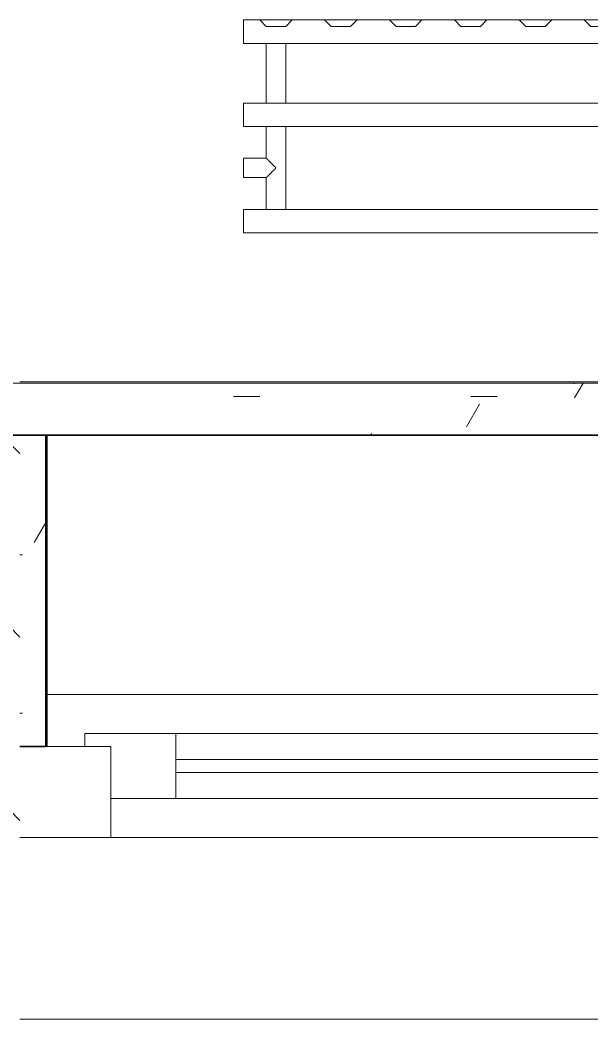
# Model space of a CAD drawing. Header units: millimetres. Extents: x 3914 to 443608, y -156176 to 78197.
# Drawn here: x 396820 to 397260, y -142677 to -141907 of the extents above; entities that cross this region are included whole.
import ezdxf

# ---------------------------------------------------------------- set-up
doc = ezdxf.new("R2010")
doc.units = ezdxf.units.MM
for name, color, linetype, lineweight in [('A-FLOR', 7, 'Continuous', 9), ('A-GLAZ', 7, 'Continuous', 9), ('A-GLAZ-1', 7, 'Continuous', 5), ('A-WALL', 7, 'Continuous', 5), ('A-WALL-1', 7, 'Continuous', 35), ('I-WALL', 7, 'Continuous', 5)]:
    doc.layers.add(name, color=color, linetype=linetype, lineweight=lineweight)
doc.layers.add('A-WALL-FNSH-1', color=9, linetype='Continuous', lineweight=5, true_color=0x808080)
doc.layers.add('M-EQPM-1', color=7, linetype='Continuous', lineweight=9, true_color=0xb2b2b2)
pattern_1 = [(45, (315419.7002605966, -145976.6792454126), (-141.4213562373095, 141.4213562373095), []), (135, (315419.7002605966, -145976.6792454126), (-141.4213562373095, -141.4213562373095), [])]
pattern_2 = [(0, (315419.7002605966, -145976.6792454126), (243.84, 60.96), [20.117, -162.763, 20.117, -162.763, -975.36]), (0, (315419.7002605966, -145976.6792454126), (243.84, 60.96), [-365.76, 20.117, -345.643, 20.117, -162.763, -426.72]), (0, (315419.7002605966, -145976.6792454126), (243.84, 60.96), [-914.4, 20.117, -101.803, 20.117, -284.683]), (120, (315511.1402605966, -145946.1992454126), (-174.7129086146993, 180.6916344587976), [20.11699999999998, -162.7629999999999, 20.11699999999998, -162.7629999999999, -975.3599999999994]), (120, (315511.1402605966, -145946.1992454126), (-174.7129086146993, 180.6916344587976), [-365.7599999999997, 20.11699999999998, -345.6429999999997, 20.11699999999998, -162.7629999999999, -426.7199999999997]), (120, (315511.1402605966, -145946.1992454126), (-174.7129086146993, 180.6916344587976), [-914.3999999999994, 20.11699999999998, -101.8029999999999, 20.11699999999998, -284.6829999999997]), (240, (315541.6202605966, -145824.2792454126), (-69.12709138530056, -241.6516344587975), [20.117, -162.763, 20.117, -162.763, -975.36]), (240, (315541.6202605966, -145824.2792454126), (-69.12709138530056, -241.6516344587975), [-365.76, 20.117, -345.643, 20.117, -162.763, -426.72]), (240, (315541.6202605966, -145824.2792454126), (-69.12709138530056, -241.6516344587975), [-914.4, 20.117, -101.803, 20.117, -284.683])]

# ---------------------------------------------------------------- blocks, each defined once
blk = doc.blocks.new('120_Окно_СКБ_1Ст - 120_Окно_СКБ_1Ст 900х2500_h_-19906774-Объем проектирования 3 этажа')
at = {"layer": 'A-GLAZ'}
for p, q in [((380.000000000048, -74.99999999996935), (380.000000000048, -4.999999999959203)), ((380.000000000048, -4.999999999959203), (449.9999999999924, -4.999999999959338)), ((379.9999999999892, -34.99999999996884), (-380.0000000000105, -34.99999999996638)), ((329.9999999999976, -84.99999999997172), (329.9999999999977, -34.99999999996868)), ((379.9999999999891, -74.99999999997134), (379.9999999999892, -34.99999999996884)), ((449.9999999999924, -74.99999999996948), (380.000000000048, -74.99999999996935)), ((399.9999999999973, -74.99999999997141), (379.9999999999891, -74.99999999997134)), ((399.9999999999973, -84.99999999997193), (399.9999999999973, -74.99999999997141)), ((-400.0000000000069, -84.99999999996935), (399.9999999999973, -84.99999999997193)), ((399.9999999999973, -84.99999999997195), (-400.0000000000069, -84.99999999996936))]:
    blk.add_line(p, q, dxfattribs=at)
at = {"layer": 'A-GLAZ-1'}
for p, q in [((449.999999999992, -4.999999999959186), (-450.0000000000076, -4.999999999957732)), ((-330.0000000000063, -54.99999999996437), (329.9999999999977, -54.9999999999665)), ((329.9999999999977, -64.99999999996646), (-330.0000000000063, -64.99999999996433)), ((399.9999999999967, -74.99999999996928), (430.0000000000075, -74.99999999996932))]:
    blk.add_line(p, q, dxfattribs=at)
blk = doc.blocks.new('radiator_prado_classic_z_tip_30_po exemplyaru - Classic Z Тип 30-500-V672-Объем проектирования 3 этажа')
at = {"layer": 'M-EQPM-1'}
for p, q in [((-1.353583911622991e-13, 228), (-1.353583911622991e-13, 210)), ((699.9999999999984, 228), (-1.353583911622991e-13, 228)), ((-1.353583911622991e-13, 210), (-1.353583911622991e-13, 228)), ((-1.353583911622991e-13, 228), (12.5000000000198, 228)), ((12.5000000000198, 228), (37.49999999999192, 228)), ((37.49999999998769, 228), (12.49999999998769, 228)), ((12.49999999998769, 228), (37.49999999998769, 228)), ((12.50000000001238, 227.9999999999982), (17.50000000001238, 222.9999999999981)), ((12.49999999998769, 227.9999999999982), (17.50000000001239, 222.9999999999981)), ((32.50000000001238, 222.9999999999981), (37.50000000001238, 227.9999999999982)), ((37.49999999998769, 227.9999999999982), (32.50000000001238, 222.9999999999981)), ((37.49999999999192, 228), (62.50000000001486, 228)), ((62.50000000001486, 228), (87.49999999998698, 228)), ((87.4999999999877, 228), (62.49999999998769, 228)), ((62.49999999998769, 228), (87.4999999999877, 228)), ((62.50000000001239, 227.9999999999982), (67.50000000001239, 222.9999999999981)), ((62.49999999998769, 227.9999999999982), (67.50000000001239, 222.9999999999981)), ((82.50000000001239, 222.9999999999981), (87.50000000001239, 227.9999999999982)), ((87.4999999999877, 227.9999999999982), (82.50000000001239, 222.9999999999981)), ((87.49999999998698, 228), (112.5000000000099, 228)), ((112.5000000000099, 228), (137.499999999982, 228)), ((137.4999999999877, 228), (112.4999999999877, 228)), ((112.4999999999877, 228), (137.4999999999877, 228)), ((112.5000000000124, 227.9999999999982), (117.5000000000124, 222.9999999999981)), ((112.4999999999877, 227.9999999999982), (117.5000000000124, 222.9999999999981)), ((132.5000000000124, 222.9999999999981), (137.5000000000124, 227.9999999999982)), ((137.4999999999877, 227.9999999999982), (132.5000000000124, 222.9999999999981)), ((137.499999999982, 228), (162.5000000000219, 228)), ((162.5000000000219, 228), (185.1754858927216, 228)), ((187.4999999999877, 228), (162.4999999999877, 228)), ((162.4999999999877, 228), (187.4999999999877, 228)), ((162.5000000000124, 227.9999999999982), (167.5000000000124, 222.9999999999981)), ((162.4999999999877, 227.9999999999982), (167.5000000000124, 222.9999999999981)), ((182.5000000000124, 222.9999999999981), (187.5000000000124, 227.9999999999982)), ((187.4999999999877, 227.9999999999982), (182.5000000000124, 222.9999999999981)), ((187.499999999994, 228), (212.500000000017, 228)), ((212.500000000017, 228), (237.4999999999891, 228)), ((237.4999999999877, 228), (212.4999999999877, 228)), ((212.4999999999877, 228), (237.4999999999877, 228)), ((212.5000000000124, 227.9999999999982), (217.5000000000124, 222.9999999999981)), ((212.4999999999877, 227.9999999999982), (217.5000000000124, 222.9999999999981)), ((232.5000000000124, 222.9999999999981), (237.5000000000124, 227.9999999999982)), ((237.4999999999877, 227.9999999999982), (232.5000000000124, 222.9999999999981)), ((237.4999999999891, 228), (262.5000000000121, 228)), ((262.5000000000121, 228), (287.4999999999841, 228)), ((287.4999999999877, 228), (262.4999999999877, 228)), ((262.4999999999877, 228), (287.4999999999877, 228)), ((262.5000000000124, 227.9999999999982), (267.5000000000124, 222.9999999999981)), ((262.4999999999877, 227.9999999999982), (267.5000000000124, 222.9999999999981)), ((32.50000000001238, 222.9999999999981), (17.50000000001238, 222.9999999999981)), ((17.50000000001238, 222.9999999999981), (32.50000000001238, 222.9999999999981)), ((82.50000000001239, 222.9999999999981), (67.50000000001239, 222.9999999999981)), ((67.50000000001239, 222.9999999999981), (82.50000000001239, 222.9999999999981)), ((132.5000000000124, 222.9999999999981), (117.5000000000124, 222.9999999999981)), ((117.5000000000124, 222.9999999999981), (132.5000000000124, 222.9999999999981)), ((182.5000000000124, 222.9999999999981), (167.5000000000124, 222.9999999999981)), ((167.5000000000124, 222.9999999999981), (182.5000000000124, 222.9999999999981)), ((232.5000000000124, 222.9999999999981), (217.5000000000124, 222.9999999999981)), ((217.5000000000124, 222.9999999999981), (232.5000000000124, 222.9999999999981)), ((282.5000000000124, 222.9999999999981), (267.5000000000124, 222.9999999999981)), ((267.5000000000124, 222.9999999999981), (282.5000000000124, 222.9999999999981)), ((-1.353583911622991e-13, 210), (699.9999999999984, 210)), ((17.75555630283452, 210), (-1.353583911622991e-13, 210)), ((17.50000000009132, 210.0000000000042), (17.50000000009132, 164.0000000000147)), ((17.50000000009132, 210.0000000000042), (17.50000000009132, 164.0000000000147)), ((17.75555630283172, 210), (17.49999999999972, 210)), ((17.49999999999972, 210), (17.7555563028317, 210)), ((17.75555630283228, 210), (17.50000000000026, 210)), ((17.50000000000026, 210), (32.50000000000024, 210.0000000000001)), ((21.24999999999977, 210), (17.75555630283172, 210)), ((17.7555563028317, 210), (32.2444436971677, 210)), ((18.50480947161702, 210), (17.75555630283228, 210)), ((23.05885716173142, 210.0000000000001), (18.50480947161702, 210)), ((23.05885716173086, 210), (21.24999999999977, 210)), ((26.94114283826866, 210), (23.05885716173086, 210)), ((26.9411428382692, 210.0000000000001), (23.05885716173142, 210.0000000000001)), ((28.74999999999974, 210), (26.94114283826866, 210)), ((32.24444369716826, 210.0000000000001), (26.9411428382692, 210.0000000000001)), ((31.495190528383, 210), (28.74999999999974, 210)), ((32.24444369716771, 210), (31.495190528383, 210)), ((32.49999999999969, 210), (32.24444369716771, 210)), ((32.2444436971677, 210), (32.49999999999969, 210)), ((32.50000000000024, 210.0000000000001), (32.24444369716826, 210.0000000000001)), ((667.755556302838, 210), (32.24444369716021, 210)), ((32.5000000000879, 164.0000000000147), (32.5000000000879, 210.0000000000042)), ((32.5000000000879, 164.0000000000147), (32.5000000000879, 210.0000000000042)), ((700.0000000000052, 164.000000000022), (3.790034952544374e-12, 164.0000000000131)), ((3.790034952544368e-12, 164.0000000000131), (2.980768341629401e-12, 146.0000000000005)), ((2.980768341629401e-12, 146.0000000000005), (3.790034952544368e-12, 164.0000000000131)), ((3.790034952544368e-12, 164.0000000000131), (17.75555630283809, 164.0000000000134)), ((17.75555630283188, 164.0000000000135), (17.49999999999986, 164.0000000000135)), ((17.49999999999986, 164.0000000000134), (17.75555630283186, 164.0000000000134)), ((17.75555630283238, 164.0000000000135), (17.50000000000041, 164.0000000000135)), ((17.50000000000041, 164.0000000000134), (32.50000000000038, 164.0000000000134)), ((19.69669914110084, 164.0000000000135), (17.75555630283188, 164.0000000000135)), ((17.75555630283186, 164.0000000000134), (19.69669914110077, 164.0000000000134)), ((32.2444436971684, 164.0000000000136), (17.75555630283238, 164.0000000000135)), ((21.24999999999994, 164.0000000000136), (19.69669914110084, 164.0000000000135)), ((19.69669914110077, 164.0000000000134), (23.05885716173097, 164.0000000000134)), ((23.05885716173104, 164.0000000000136), (21.24999999999994, 164.0000000000136)), ((24.99999999999993, 164.0000000000136), (23.05885716173104, 164.0000000000136)), ((23.05885716173097, 164.0000000000134), (30.30330085889894, 164.0000000000134)), ((26.94114283826882, 164.0000000000136), (24.99999999999993, 164.0000000000136)), ((32.24444369716786, 164.0000000000136), (26.94114283826882, 164.0000000000136)), ((30.30330085889894, 164.0000000000134), (32.24444369716785, 164.0000000000134)), ((32.49999999999984, 164.0000000000136), (32.24444369716786, 164.0000000000136)), ((32.24444369716785, 164.0000000000134), (32.49999999999984, 164.0000000000134)), ((32.50000000000038, 164.0000000000136), (32.2444436971684, 164.0000000000136)), ((32.24444369716354, 164.0000000000136), (667.7555563028285, 164.0000000000216)), ((3.011724203361148e-12, 146.0000000000005), (700.0000000000055, 146.000000000022)), ((18.50480947161262, 146.0000000000011), (2.97788460557058e-12, 146.0000000000005)), ((17.50000000009132, 146.0000000000014), (17.50000000009132, 121.5005832578245)), ((17.50000000009132, 146.0000000000014), (17.50000000009132, 121.4999999999984)), ((17.49999999999992, 146.0000000000011), (18.50480947161666, 146.0000000000011)), ((18.50480947161667, 146.0000000000014), (17.49999999999992, 146.0000000000014)), ((17.50000000000047, 146.0000000000011), (18.50480947161706, 146.0000000000011)), ((32.50000000000045, 146.0000000000015), (17.50000000000047, 146.0000000000014)), ((18.50480947161666, 146.0000000000011), (32.2444436971679, 146.0000000000011)), ((21.24999999999998, 146.0000000000014), (18.50480947161667, 146.0000000000014)), ((18.50480947161706, 146.0000000000011), (23.05885716173138, 146.0000000000011)), ((26.94114283826887, 146.0000000000014), (21.24999999999998, 146.0000000000014)), ((23.05885716173138, 146.0000000000011), (28.75000000000034, 146.0000000000011)), ((32.24444369716792, 146.0000000000015), (26.94114283826887, 146.0000000000014)), ((28.75000000000034, 146.0000000000011), (32.24444369716844, 146.0000000000011)), ((32.2444436971679, 146.0000000000011), (32.49999999999989, 146.0000000000011)), ((32.49999999999989, 146.0000000000015), (32.24444369716792, 146.0000000000015)), ((32.24444369716844, 146.0000000000011), (32.50000000000045, 146.0000000000011)), ((667.7555563028287, 146.000000000021), (32.2444436971797, 146.0000000000015)), ((32.5000000000879, 82.00000000001602), (32.5000000000879, 146.0000000000014)), ((32.5000000000879, 82.00000000001602), (32.5000000000879, 146.0000000000014)), ((17.50000000009132, 121.5005832578245), (6.930349627509713e-11, 121.5005832578245)), ((17.50000000009132, 121.4999999999984), (6.930349627509713e-11, 121.4999999999984)), ((-1.015187933717312e-13, 121.4999999999997), (-1.015187933717312e-13, 120.4951905283829)), ((-1.015187933717312e-13, 106.4999999999996), (-1.015187933717312e-13, 121.4999999999997)), ((-1.505095038923698e-14, 120.4957737862051), (-1.619491011567433e-14, 119.303884116721)), ((4.209310774961041e-14, 114.0005832578218), (9.059763036548116e-15, 120.4957737862051)), ((9.059763036548116e-15, 120.4957737862051), (-1.505095038923698e-14, 120.4957737862051)), ((-1.015187933717312e-13, 120.4951905283829), (-1.015187933717312e-13, 107.5048094716164)), ((-1.619491011567433e-14, 119.303884116721), (-1.500974302522585e-14, 117.7505832578219)), ((-1.500974302522585e-14, 117.7505832578219), (-6.128319101959813e-15, 114.0005832578219)), ((-6.128319101959513e-15, 114.0005832578218), (9.213551012683942e-15, 110.2505832578218)), ((5.101573903688771e-14, 107.5053927294385), (4.209310774961045e-14, 114.0005832578218)), ((9.213551012683942e-15, 110.2505832578218), (1.80620008380889e-14, 108.6972823989227)), ((1.80620008380889e-14, 108.6972823989227), (2.690502561110278e-14, 107.5053927294385)), ((2.690502561110278e-14, 107.5053927294385), (5.101573903688771e-14, 107.5053927294385)), ((-1.015187933717312e-13, 107.5048094716164), (-1.015187933717312e-13, 106.4999999999996)), ((6.930349627509713e-11, 106.5005832578279), (17.50000000009132, 106.5005832578279)), ((6.930349627509713e-11, 106.4999999999845), (17.50000000009132, 106.4999999999845)), ((17.50000000009132, 106.5005832578279), (17.50000000009132, 82.00000000001602)), ((17.50000000009132, 106.4999999999845), (17.50000000009132, 82.00000000001602)), ((700.0000000000063, 82.00000000002015), (5.008260473005066e-12, 82.00000000001127)), ((4.974420875214485e-12, 82.00000000001127), (3.113242996732872e-12, 64.00000000000118)), ((3.113242996732872e-12, 64.00000000000118), (4.974420875214485e-12, 82.00000000001127)), ((4.974420875214485e-12, 82.00000000001127), (18.50480947161464, 82.00000000001151)), ((18.50480947161689, 82.00000000001167), (17.50000000000013, 82.00000000001167)), ((17.50000000000013, 82.0000000000115), (18.50480947161686, 82.0000000000115)), ((18.50480947161735, 82.00000000001167), (17.50000000000068, 82.00000000001167)), ((17.50000000000068, 82.0000000000115), (32.50000000000065, 82.00000000001153)), ((32.24444369716812, 82.0000000000117), (18.50480947161689, 82.00000000001167)), ((18.50480947161686, 82.0000000000115), (32.24444369716811, 82.00000000001153)), ((21.25000000000063, 82.00000000001167), (18.50480947161735, 82.00000000001167)), ((25.00000000000063, 82.00000000001168), (21.25000000000063, 82.00000000001167)), ((26.94114283826953, 82.00000000001168), (25.00000000000063, 82.00000000001168)), ((30.30330085889975, 82.0000000000117), (26.94114283826953, 82.00000000001168)), ((32.24444369716866, 82.0000000000117), (30.30330085889975, 82.0000000000117)), ((32.5000000000001, 82.0000000000117), (32.24444369716812, 82.0000000000117)), ((32.24444369716811, 82.00000000001153), (32.5000000000001, 82.00000000001153)), ((32.50000000000065, 82.0000000000117), (32.24444369716866, 82.0000000000117)), ((32.24444369718165, 82.00000000001168), (667.7555563028296, 82.00000000001975)), ((700.0000000000066, 64.00000000002014), (3.113242996732879e-12, 64.00000000000118)), ((3.147082594523447e-12, 64.00000000000118), (700.0000000000066, 64.00000000002014))]:
    blk.add_line(p, q, dxfattribs=at)
for points, knots in [([(18.50870807225632, 120.4918751855685), (18.43220425332406, 120.5671069481477), (18.2853773988038, 120.7113727747439), (18.08688464786502, 120.9128518648296), (17.91321990658362, 121.0897764753218), (17.76714520098823, 121.2341717363472), (17.65050420164443, 121.3447312140483), (17.53627309010234, 121.4551101151464), (17.50000000000001, 121.4939586576112), (17.5, 121.5005832578219)], [0.7142857142857143, 0.7142857142857143, 0.7142857142857143, 0.7142857142857143, 0.75, 0.7857142857142857, 0.8214285714285714, 0.8571428571428571, 0.8928571428571428, 0.9285714285714286, 1, 1, 1, 1]), ([(17.5, 121.5005832578219), (17.5, 121.4939586576107), (17.53627309007833, 121.4551101150913), (17.65050420168423, 121.3447312141364), (17.7671452008361, 121.2341717360021), (17.91321990715052, 121.0897764765985), (18.08688464574669, 120.9128518600496), (18.28537740670602, 120.7113727925658), (18.43220423629383, 120.5671069097336), (18.508708072255, 120.4918751855639)], [0, 0, 0, 0, 0.07142857142857142, 0.1071428571428571, 0.1428571428571428, 0.1785714285714285, 0.2142857142857143, 0.25, 0.2857142857142857, 0.2857142857142857, 0.2857142857142857, 0.2857142857142857]), ([(17.50000000000056, 121.4999999999997), (17.50658097928878, 121.4999999999997), (17.54537608437393, 121.4637652164756), (17.65570946138091, 121.3496068684272), (17.76624418340723, 121.233022571205), (17.91063797807383, 121.0869786736695), (18.08758178917944, 120.9133014877778), (18.28908083101562, 120.7147719772074), (18.43334930350579, 120.5679278897825), (18.50857769726208, 120.4914223027379)], [0, 0, 0, 0, 0.07142857142857142, 0.1071428571428571, 0.1428571428571428, 0.1785714285714285, 0.2142857142857143, 0.25, 0.2857142857142857, 0.2857142857142857, 0.2857142857142857, 0.2857142857142857]), ([(24.9999999999999, 113.9999999999996), (24.5154124925356, 114.4782986486764), (23.5570709230076, 115.446036417837), (22.37279159291939, 116.6265242932587), (21.57212273970964, 117.4283254406884), (21.1228870658762, 117.8746504523324), (20.79508006356451, 118.2050909946771), (20.47327855672152, 118.5284996921098), (20.15633101619165, 118.8427417028127), (19.84864397022449, 119.1481414199511), (19.55565359229878, 119.4445139697822), (19.27311941757149, 119.7294249439335), (18.99902580724917, 120.0001204132718), (18.74045144187919, 120.2557385648147), (18.50548347321281, 120.4945058166292), (18.28908084884501, 120.7147719850961), (18.08758178440262, 120.9133014856642), (17.91063797935412, 121.0869786742358), (17.76624418306501, 121.2330225710535), (17.65570946147128, 121.349606868467), (17.54537608431999, 121.4637652164517), (17.50658097928885, 121.4999999999997), (17.50000000000056, 121.4999999999997)], [0, 0, 0, 0, 0.1428571428571428, 0.2857142857142857, 0.3571428571428571, 0.3928571428571428, 0.4285714285714285, 0.4642857142857143, 0.5, 0.5357142857142857, 0.5714285714285714, 0.6071428571428571, 0.6428571428571428, 0.6785714285714286, 0.7142857142857143, 0.75, 0.7857142857142857, 0.8214285714285714, 0.8571428571428571, 0.8928571428571428, 0.9285714285714286, 1, 1, 1, 1]), ([(19.55739629283115, 119.4426037071686), (19.65330959908862, 119.3457198223744), (19.84859579638998, 119.1481201048097), (20.25914913905131, 118.7410549677319), (20.6860660244961, 118.3153506532554), (21.12284011079381, 117.8746296764435), (21.57214950849308, 117.4283372848854), (21.9152735552617, 117.0846994841782), (22.14672684227248, 116.8532731577265)], [0.4285714285714285, 0.4285714285714285, 0.4285714285714285, 0.4285714285714285, 0.4642857142857143, 0.5, 0.5714285714285714, 0.6071428571428571, 0.6428571428571428, 0.7142857142857143, 0.7142857142857143, 0.7142857142857143, 0.7142857142857143]), ([(22.14691847804612, 116.8536647797883), (21.91552488274433, 117.0850959532892), (21.57193238071301, 117.4282047920819), (21.12564743089362, 117.8774002217724), (20.79522117787768, 118.2051908487387), (20.47181023248535, 118.5269935553601), (20.15755576568174, 118.8439547338045), (19.85213517872874, 119.1516636522152), (19.65453924844523, 119.3470049305219), (19.55764911841847, 119.4429341394083)], [0.2857142857142857, 0.2857142857142857, 0.2857142857142857, 0.2857142857142857, 0.3571428571428571, 0.3928571428571428, 0.4285714285714285, 0.4642857142857143, 0.5, 0.5357142857142857, 0.5714285714285714, 0.5714285714285714, 0.5714285714285714, 0.5714285714285714]), ([(19.55764911841529, 119.4429341394017), (19.65454255198602, 119.3470123817816), (19.85215653317013, 119.1517118179518), (20.25924924868059, 118.7411293630746), (20.68496607438392, 118.3141994721653), (21.12566824508442, 117.8774471689586), (21.5719205146665, 117.4281780277817), (21.9155217703316, 117.0850889331362), (22.14691847803473, 116.8536647797748)], [0.4285714285714285, 0.4285714285714285, 0.4285714285714285, 0.4285714285714285, 0.4642857142857143, 0.5, 0.5714285714285714, 0.6071428571428571, 0.6428571428571428, 0.7142857142857143, 0.7142857142857143, 0.7142857142857143, 0.7142857142857143]), ([(17.50000000000061, 106.4999999999996), (17.50658097928889, 106.4999999999996), (17.54537608437412, 106.5362347835236), (17.65570946138119, 106.6503931315721), (17.76624418340758, 106.7669774287942), (17.91063797807424, 106.9130213263298), (18.08758178917988, 107.0866985122214), (18.28908083101611, 107.2852280227919), (18.50548353975142, 107.5054941539293), (18.74045119355389, 107.7442615450593), (18.99902673401191, 107.9998791766692), (19.27311595884583, 108.2705765864241), (19.55566650043859, 108.5554803188423), (19.8485957963907, 108.8518798951891), (20.25914913905216, 109.2589450322669), (20.6860660244971, 109.6846493467433), (21.12284011079491, 110.125370323555), (21.57214950849431, 110.571662715113), (22.37277228428779, 111.3734842500964), (23.55707794432822, 112.5539604754874), (24.51541249253561, 113.5217013513229), (24.9999999999999, 113.9999999999996)], [0, 0, 0, 0, 0.07142857142857142, 0.1071428571428571, 0.1428571428571428, 0.1785714285714285, 0.2142857142857143, 0.25, 0.2857142857142857, 0.3214285714285714, 0.3571428571428571, 0.3928571428571428, 0.4285714285714285, 0.4642857142857143, 0.5, 0.5714285714285714, 0.6071428571428571, 0.6428571428571428, 0.7142857142857143, 0.8571428571428571, 1, 1, 1, 1]), ([(22.14672684227259, 111.1467268422729), (21.91526653394125, 110.915303622496), (21.57212273970856, 110.5716745593118), (21.12288706587522, 110.1253495476677), (20.79508006356359, 109.7949090053229), (20.47327855672069, 109.4715003078902), (20.15633101619085, 109.1572582971871), (19.84864397022375, 108.8518585800486), (19.65331705160662, 108.6542768801611), (19.55739629283114, 108.5573962928307)], [0.2857142857142857, 0.2857142857142857, 0.2857142857142857, 0.2857142857142857, 0.3571428571428571, 0.3928571428571428, 0.4285714285714285, 0.4642857142857143, 0.5, 0.5357142857142857, 0.5714285714285714, 0.5714285714285714, 0.5714285714285714, 0.5714285714285714]), ([(19.55764911841851, 108.5582323762355), (19.65454255198943, 108.6541541338554), (19.85215653317395, 108.8494546976848), (20.25924924868529, 109.2600371525615), (20.68496607438975, 109.6869670434697), (21.12566824509153, 110.1237193466754), (21.57192051467499, 110.5729884878512), (21.91552177034095, 110.9160775824961), (22.14691847804616, 111.1475017358556)], [0.4285714285714285, 0.4285714285714285, 0.4285714285714285, 0.4285714285714285, 0.4642857142857143, 0.5, 0.5714285714285714, 0.6071428571428571, 0.6428571428571428, 0.7142857142857143, 0.7142857142857143, 0.7142857142857143, 0.7142857142857143]), ([(22.14691847803472, 111.1475017358691), (21.91552488273502, 110.9160705623663), (21.57193238070458, 110.5729617235729), (21.12564743088656, 110.1237662938812), (20.79522117787158, 109.7959756669142), (20.47181023248021, 109.4741729602918), (20.15755576567733, 109.1572117818469), (19.85213517872501, 108.8495028634356), (19.6545392484419, 108.6541615851286), (19.55764911841533, 108.558232376242)], [0.2857142857142857, 0.2857142857142857, 0.2857142857142857, 0.2857142857142857, 0.3571428571428571, 0.3928571428571428, 0.4285714285714285, 0.4642857142857143, 0.5, 0.5357142857142857, 0.5714285714285714, 0.5714285714285714, 0.5714285714285714, 0.5714285714285714]), ([(17.50000000000005, 106.5005832578219), (17.50000000000005, 106.5072078580326), (17.53627309007842, 106.5460564005515), (17.65050420168443, 106.6564353015054), (17.76714520083645, 106.766994779639), (17.91321990715103, 106.9113900390422), (18.08688464574743, 107.0883146555906), (18.28537740670704, 107.2897937230739), (18.43220423629507, 107.4340596059058), (18.50870807225636, 107.5092913300753)], [0, 0, 0, 0, 0.07142857142857142, 0.1071428571428571, 0.1428571428571428, 0.1785714285714285, 0.2142857142857143, 0.25, 0.2857142857142857, 0.2857142857142857, 0.2857142857142857, 0.2857142857142857]), ([(18.50870807225504, 107.5092913300799), (18.4322042533229, 107.4340595675005), (18.28537739880286, 107.289793740904), (18.08688464786438, 107.0883146508177), (17.91321990658321, 106.9113900403251), (17.76714520098798, 106.7669947792991), (17.65050420164432, 106.6564353015974), (17.53627309010238, 106.5460564004985), (17.50000000000004, 106.507207858033), (17.50000000000005, 106.5005832578219)], [0.7142857142857143, 0.7142857142857143, 0.7142857142857143, 0.7142857142857143, 0.75, 0.7857142857142857, 0.8214285714285714, 0.8571428571428571, 0.8928571428571428, 0.9285714285714286, 1, 1, 1, 1]), ([(18.50857769726213, 107.5085776972615), (18.43334926508978, 107.4320721272146), (18.28908084884462, 107.2852280149033), (18.08758178440227, 107.0866985143352), (17.91063797935384, 106.9130213257635), (17.76624418306477, 106.7669774289459), (17.65570946147111, 106.6503931315322), (17.54537608431992, 106.5362347835476), (17.50658097928884, 106.4999999999996), (17.50000000000061, 106.4999999999997)], [0.7142857142857143, 0.7142857142857143, 0.7142857142857143, 0.7142857142857143, 0.75, 0.7857142857142857, 0.8214285714285714, 0.8571428571428571, 0.8928571428571428, 0.9285714285714286, 1, 1, 1, 1])]:
    blk.add_open_spline(points, degree=3, knots=knots, dxfattribs=at)
for points in [[(18.50857769726208, 120.4914223027379), (18.58380609101836, 120.4149167156933), (18.74045119355334, 120.2557384549397), (18.99902673401133, 120.00012082333), (19.2731159588452, 119.7294234135749), (19.46148298657369, 119.5394875919628), (19.55739629283115, 119.4426037071686)], [(19.55764911841847, 119.4429341394083), (19.46075898839171, 119.5388633482947), (19.27079439856821, 119.7272389055337), (19.00005254756706, 120.0013720947666), (18.74440031239736, 120.259982199269), (18.58521189118858, 120.4166434229894), (18.50870807225632, 120.4918751855685)], [(18.508708072255, 120.4918751855639), (18.58521190821616, 120.4166434613942), (18.74440042247303, 120.2599824475476), (19.00005213675054, 120.0013711681539), (19.27079593174578, 119.7272423636725), (19.46075568484457, 119.5388558970218), (19.55764911841529, 119.4429341394017)], [(22.14672684227248, 116.8532731577265), (22.60963341629405, 116.3904205048231), (23.55707794432413, 115.446039524508), (24.51541249253391, 114.4782986486748), (24.9999999999999, 113.9999999999997)], [(24.99999999999986, 114.0005832578219), (24.52167533004594, 114.4851943483611), (23.55393546810414, 115.4435421576708), (22.6097056686497, 116.3908024327866), (22.14691847804612, 116.8536647797883)], [(22.14691847803473, 116.8536647797748), (22.60971189344101, 116.3908164730521), (23.55393235566482, 115.4435351374919), (24.52167533003056, 114.4851943483454), (24.99999999999986, 114.0005832578219)], [(19.55739629283114, 108.5573962928307), (19.46147553405565, 108.4605157055003), (19.27311941757085, 108.2705750560662), (18.99902580724859, 107.9998795867276), (18.74045144187868, 107.7442614351848), (18.58380612943447, 107.5850832673084), (18.50857769726213, 107.5085776972615)], [(18.50870807225636, 107.5092913300753), (18.58521190821764, 107.5845230542448), (18.74440042247478, 107.7411840680911), (19.0000521367527, 107.9997953474844), (19.27079593174844, 108.2739241519653), (19.4607556848476, 108.4623106186156), (19.55764911841851, 108.5582323762355)], [(19.55764911841533, 108.558232376242), (19.46075898838876, 108.4623031673554), (19.27079439856563, 108.273927610116), (19.00005254756497, 107.9997944208828), (18.7444003123957, 107.7411843163799), (18.58521189118718, 107.5845230926592), (18.50870807225504, 107.5092913300799)], [(24.9999999999999, 113.9999999999997), (24.5154124925339, 113.5217013513246), (23.55707092300356, 112.5539635821662), (22.60964745893525, 111.6095732818266), (22.14672684227259, 111.1467268422729)], [(22.14691847804616, 111.1475017358556), (22.60971189345659, 111.6103500425744), (23.55393235570069, 112.5576313781146), (24.52167533004594, 113.5159721672827), (24.99999999999986, 114.0005832578219)], [(24.99999999999987, 114.0005832578219), (24.52167533003056, 113.5159721672984), (23.55393546806827, 112.5576243580103), (22.60970566863414, 111.6103640828747), (22.14691847803472, 111.1475017358691)]]:
    blk.add_open_spline(points, degree=3, dxfattribs=at)

msp = doc.modelspace()

# ---------------------------------------------------------------- hatches: boundary and pattern name
at = {"layer": 'A-WALL'}
h = msp.add_hatch(dxfattribs=at)
h.set_pattern_fill('FP_2', color=256, style=0, pattern_type=2)
h.set_pattern_definition([(135, (315419.7002605966, -145976.6792454126), (-70.71067811865476, -70.71067811865474), [])])
h.paths.add_polyline_path([(396269.700259316, -142426.6792454146), (396819.7002462824, -142426.6792454146), (396819.7002462824, -142226.6792454146), (396269.700259316, -142226.6792454146)])
h.paths.add_polyline_path([(395545.4546739585, -142426.6792454146), (395769.700259316, -142426.6792454146), (395769.700259316, -142226.6792454146), (395499.7002605972, -142226.6792454146), (395499.7002605972, -142426.6792454146)])
h.paths.add_polyline_path([(398264.8946483494, -142426.6792454146), (398619.7002462824, -142426.6792454146), (398619.7002462824, -142226.6792454146), (397719.7002462824, -142226.6792454146), (397721.0066534712, -142426.6792454146)])
h.paths.add_polyline_path([(399519.7002462824, -142426.6792454146), (399619.700207772, -142426.6792454146), (399619.700207772, -142226.6792454146), (399519.7002462824, -142226.6792454146), (399519.7002462824, -142421.3939973114)])
h.paths.add_polyline_path([(391399.7002841648, -142426.6792454146), (392499.7002605972, -142426.6792454146), (392499.7002605972, -142226.6792454146), (391399.7002841648, -142226.6792454146), (391399.7002841648, -142410.0125748201)])
h = msp.add_hatch(dxfattribs=at)
h.set_pattern_fill('FP_24', color=256, style=0, pattern_type=2)
h.set_pattern_definition(pattern_1)
h.paths.add_polyline_path([(399899.7002394614, -142526.6792454146), (400121.3012582859, -142526.6792454146), (400119.7002077721, -142426.6793602709), (399519.7002462824, -142426.6792801343), (399519.7002462824, -142526.6792454146), (399896.5586329839, -142526.6792454146)])
h.paths.add_polyline_path([(398619.7002462824, -142526.6792454146), (398619.7002462824, -142426.6792801343), (397719.7002462824, -142426.6792801343), (397721.0066534712, -142526.6792454146), (398536.8386457885, -142526.6792454146)])
h.paths.add_polyline_path([(396289.700259316, -142526.6792454146), (396819.7002462824, -142526.6792454146), (396819.7002462824, -142426.6792801343), (395499.7002605972, -142426.6792801343), (395499.7002605972, -142526.6792454146), (396269.700259316, -142526.6792454146)])
h.paths.add_polyline_path([(392282.1267046894, -142526.6792454146), (392499.7002605972, -142526.6792454146), (392499.7002605972, -142426.6792801343), (391119.7002535744, -142426.6792454146), (391119.7002535744, -142526.6792454146), (391419.7002277598, -142526.6792454146)])
h = msp.add_hatch(dxfattribs=at)
h.set_pattern_fill('FP_24', color=256, style=0, pattern_type=2)
h.set_pattern_definition(pattern_1)
h.paths.add_polyline_path([(399896.5586329839, -142576.6792454147), (400221.3012582858, -142576.6792454147), (400221.3012582858, -142526.6792454146), (399519.7002462824, -142526.6792454146), (399519.7002462824, -142576.6792454147)])
h.paths.add_polyline_path([(397719.7002462824, -142576.6792454147), (398619.7002462824, -142576.6792454147), (398619.7002462824, -142526.6792454146), (397719.7002462824, -142526.6792454146), (397719.7002462824, -142546.2299478503)])
h.paths.add_polyline_path([(396633.2306637149, -142576.6792454146), (396819.7002462824, -142576.6792454146), (396819.7002462824, -142526.6792454146), (395499.7002605972, -142526.6792454146), (395499.7002605972, -142576.6792454146), (395545.4546739585, -142576.6792454146)])
h.paths.add_polyline_path([(392499.7002605972, -142576.6792454146), (392499.7002605972, -142526.6792454146), (391119.7002535744, -142526.6792454146), (391119.7002535744, -142576.6792454146), (392282.1267046894, -142576.6792454146)])
at = {"layer": 'I-WALL'}
h = msp.add_hatch(dxfattribs=at)
h.set_pattern_fill('FP_191', color=256, style=0, pattern_type=2)
h.set_pattern_definition(pattern_2)
h.paths.add_polyline_path([(397449.0626560321, -142226.6792454146), (399599.7002077721, -142226.6792454146), (399599.7002077721, -142186.6792454146), (396289.700259316, -142186.6792454146), (396289.700259316, -142226.6792454146), (397177.118658593, -142226.6792454146)])
h = msp.add_hatch(dxfattribs=at)
h.set_pattern_fill('FP_191', color=256, style=0, pattern_type=2)
h.set_pattern_definition(pattern_2)
h.paths.add_polyline_path([(396839.7002462824, -142466.6792454147), (396839.7002462824, -142226.6792454146), (396819.7002462824, -142226.6792454146), (396819.7002462824, -142466.6792454147)])

# ---------------------------------------------------------------- linework, layer by layer
at = {"layer": 'A-FLOR'}
msp.add_line((399599.700207772, -142186.6792454146), (396290.700259316, -142186.6792454146), dxfattribs=at)
at = {"layer": 'A-WALL'}
for p, q in [((396839.7002462823, -142426.6792454146), (397699.7002462823, -142426.6792454146)), ((397719.7002462823, -142676.6792454146), (396819.7002462823, -142676.6792454146))]:
    msp.add_line(p, q, dxfattribs=at)
at = {"layer": 'A-WALL-1'}
for p, q in [((396289.700259316, -142226.6792454146), (399619.700207772, -142226.6792454147)), ((396839.7002462823, -142466.6792454146), (396839.7002462823, -142226.6792454146)), ((396819.7002462823, -142466.6792454146), (396839.7002462823, -142466.6792454146))]:
    msp.add_line(p, q, dxfattribs=at)
at = {"layer": 'A-WALL-FNSH-1'}
for p, q in [((396840.7002462823, -142466.6792454146), (396840.7002462823, -142226.6792454146)), ((396839.7002462823, -142466.6792454146), (396840.7002462823, -142466.6792454146))]:
    msp.add_line(p, q, dxfattribs=at)
at = {"layer": 'I-WALL'}
for p, q in [((396819.7002462823, -142185.6792454146), (397719.7002462823, -142185.6792454146)), ((397699.7002462823, -142426.6792801343), (396839.7002462823, -142426.6792801343))]:
    msp.add_line(p, q, dxfattribs=at)

# ---------------------------------------------------------------- block references
at = {"layer": 'A-GLAZ', "color": 3, "rotation": 180}
msp.add_blockref('120_Окно_СКБ_1Ст - 120_Окно_СКБ_1Ст 900х2500_h_-19906774-Объем проектирования 3 этажа', (397269.7002462823, -142541.6792454146), dxfattribs=at)
at = {"layer": 'M-EQPM-1'}
msp.add_blockref('radiator_prado_classic_z_tip_30_po exemplyaru - Classic Z Тип 30-500-V672-Объем проектирования 3 этажа', (396991.9431727002, -142134.6792801344), dxfattribs=at)

doc.saveas('drawing.dxf')
